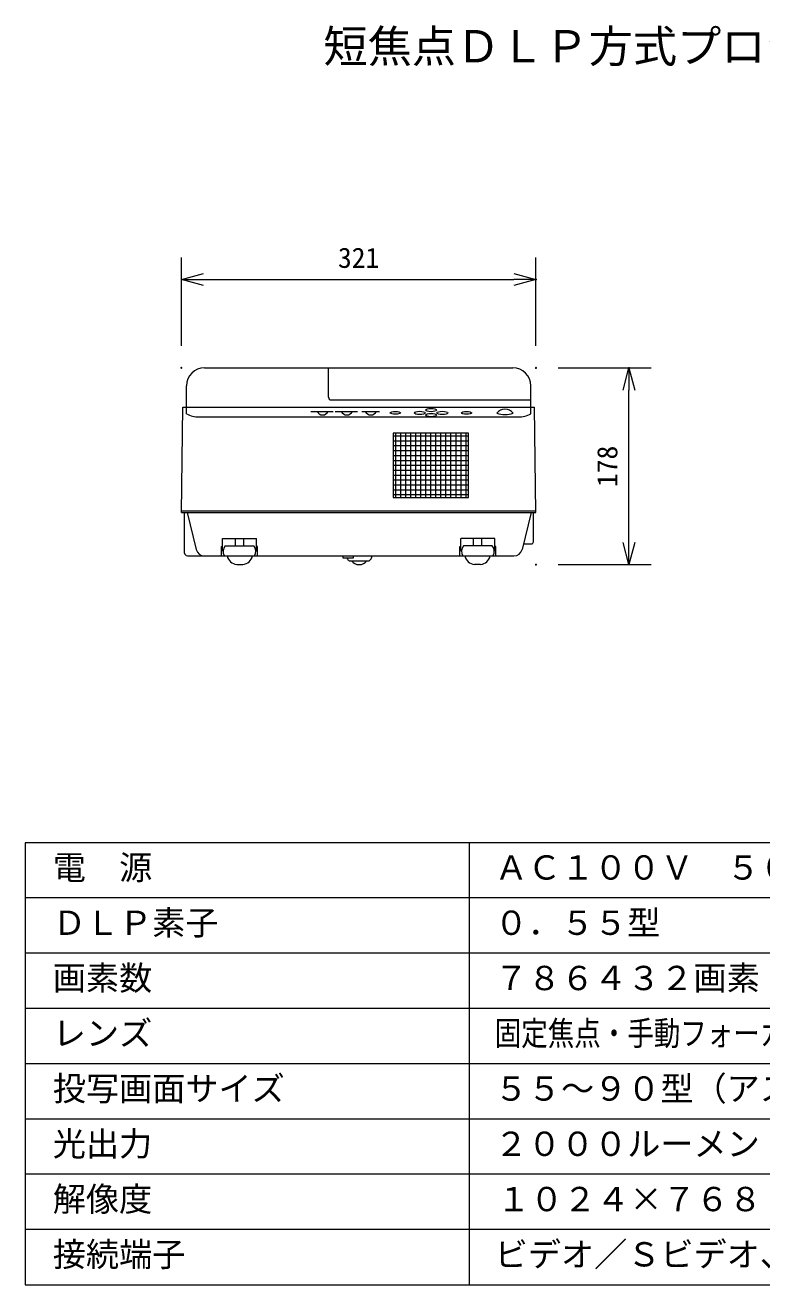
# Model space of a CAD drawing. Units: millimetres, scale not verified. Extents: x -63 to 62, y -57 to 57.
# Drawn here: x -62.5 to 4.1, y -56.8 to 57.1 of the extents above; entities that cross this region are included whole.
import ezdxf
from ezdxf.enums import TextEntityAlignment as Align

# ---------------------------------------------------------------- set-up
doc = ezdxf.new("R2010")
doc.units = ezdxf.units.MM
doc.header["$LTSCALE"] = 0.125
doc.header["$PDMODE"] = 32
doc.header["$PDSIZE"] = 0.0625
for name, color, linetype, lineweight in [('0-0_0', 7, 'Continuous', 18), ('0-2_WAKU', 1, 'Continuous', 18), ('0-4_GAIKEI', 7, 'Continuous', 18), ('0-5_SUNPO', 7, 'Continuous', 18)]:
    doc.layers.add(name, color=color, linetype=linetype, lineweight=lineweight)
doc.layers.add('0-1_DEFPOINTS', color=7, linetype='Continuous')
doc.layers.add('0-3_MOJI1', color=7, linetype='Continuous')
doc.styles.add('ＭＳ ゴシック', font='')
doc.styles.get('ＭＳ ゴシック').set_extended_font_data('MS Gothic')

# ---------------------------------------------------------------- blocks, each defined once
blk = doc.blocks.new('_OPEN30')
at = {"layer": '0-0_0'}
blk.add_line((0, 0), (-1, 0), dxfattribs=at)
blk.add_lwpolyline([(-1, 0.26795), (0, 0), (-1, -0.26795)], dxfattribs=at)
blk = doc.blocks.new('D6')
at = {"layer": '0-1_DEFPOINTS'}
for p in [(-13.9115, 36.5081), (-46.0115, 28.5081), (-13.9115, 28.5081)]:
    blk.add_point(p, dxfattribs=at)
at = {"layer": '0-5_SUNPO'}
for p, q in [((-46.0115, 30.5081), (-46.0115, 38.5081)), ((-13.9115, 30.5081), (-13.9115, 38.5081)), ((-44.0115, 36.5081), (-15.9115, 36.5081))]:
    blk.add_line(p, q, dxfattribs=at)
at = {"layer": '0-5_SUNPO', "xscale": 2, "yscale": 2, "rotation": 180}
blk.add_blockref('_OPEN30', (-46.0115, 36.5081), dxfattribs=at)
at = {"layer": '0-5_SUNPO', "xscale": 2, "yscale": 2}
blk.add_blockref('_OPEN30', (-13.9115, 36.5081), dxfattribs=at)
at = {"layer": '0-5_SUNPO', "style": 'ＭＳ ゴシック'}
blk.add_text('321', height=1.833, dxfattribs=at).set_placement((-31.8365, 37.0081), align=Align.BOTTOM_LEFT)
blk = doc.blocks.new('D5')
at = {"layer": '0-1_DEFPOINTS'}
for p in [(-13.9115, 28.5065), (-5.497, 28.5065), (-13.9115, 10.7065)]:
    blk.add_point(p, dxfattribs=at)
at = {"layer": '0-5_SUNPO'}
for p, q in [((-11.9115, 28.5065), (-3.497, 28.5065)), ((-5.497, 12.7065), (-5.497, 26.5065)), ((-11.9115, 10.7065), (-3.497, 10.7065))]:
    blk.add_line(p, q, dxfattribs=at)
at = {"layer": '0-5_SUNPO', "xscale": 2, "yscale": 2}
for p, rotation in [((-5.497, 28.5065), 90), ((-5.497, 10.7065), 270)]:
    blk.add_blockref('_OPEN30', p, dxfattribs=dict(at, rotation=rotation))
at = {"layer": '0-5_SUNPO', "style": 'ＭＳ ゴシック'}
blk.add_text('178', height=1.833, rotation=90, dxfattribs=at).set_placement((-5.997, 17.7315), align=Align.BOTTOM_LEFT)

msp = doc.modelspace()

# ---------------------------------------------------------------- linework, layer by layer
at = {"layer": '0-2_WAKU', "color": 4}
for p, q in [((-62.5355, -16.8495), (-62.5355, -56.8495)), ((62.4645, -16.8495), (-62.5355, -16.8495)), ((-22.3299, -56.8495), (-22.3299, -16.8495)), ((-62.5355, -56.8495), (62.4645, -56.8495))]:
    msp.add_line(p, q, dxfattribs=at)
at = {"layer": '0-2_WAKU'}
for p, q in [((62.4645, -21.8495), (-62.5355, -21.8495)), ((62.4645, -26.8495), (-62.5355, -26.8495)), ((62.4645, -31.8495), (-62.5355, -31.8495)), ((62.4645, -36.8495), (-62.5355, -36.8495)), ((62.4645, -41.8495), (-62.5355, -41.8495)), ((62.4645, -46.8495), (-62.5355, -46.8495)), ((62.4645, -51.8495), (-62.5355, -51.8495))]:
    msp.add_line(p, q, dxfattribs=at)
at = {"layer": '0-4_GAIKEI'}
for p, q in [((-46.3161, 26.1089), (-18.3816, 26.1089)), ((-47.9289, 22.546), (-47.9289, 24.4961)), ((-16.7687, 22.546), (-16.7687, 24.4961)), ((-36.6802, 22.1788), (-34.654, 22.1788)), ((-34.4852, 22.1788), (-32.459, 22.1788)), ((-32.065, 22.1788), (-30.4609, 22.1788)), ((-16.2988, 13.0384), (-16.4442, 22.546)), ((-29.2187, 19.9651), (-22.3948, 19.9651)), ((-29.2187, 19.5215), (-22.3948, 19.5215)), ((-28.9821, 14.3924), (-28.9821, 20.2152)), ((-28.5285, 14.3924), (-28.5285, 20.2152)), ((-28.0749, 14.3924), (-28.0749, 20.2152)), ((-27.6213, 14.3924), (-27.6213, 20.2152)), ((-27.1676, 14.3924), (-27.1676, 20.2152)), ((-26.714, 14.3924), (-26.714, 20.2152)), ((-26.2604, 14.3924), (-26.2604, 20.2152)), ((-25.8068, 14.3924), (-25.8068, 20.2152)), ((-25.3532, 14.3924), (-25.3532, 20.2152)), ((-24.8995, 14.3924), (-24.8995, 20.2152)), ((-24.4459, 14.3924), (-24.4459, 20.2152)), ((-23.9923, 14.3924), (-23.9923, 20.2152)), ((-23.5387, 14.3924), (-23.5387, 20.2152)), ((-23.0851, 14.3924), (-23.0851, 20.2152)), ((-22.6314, 14.3924), (-22.6314, 20.2152)), ((-29.2187, 19.078), (-22.3948, 19.078)), ((-29.2187, 18.6344), (-22.3948, 18.6344)), ((-29.2187, 18.1909), (-22.3948, 18.1909)), ((-29.2187, 17.7474), (-22.3948, 17.7474)), ((-29.2187, 17.3038), (-22.3948, 17.3038)), ((-29.2187, 16.8603), (-22.3948, 16.8603)), ((-29.2187, 16.4167), (-22.3948, 16.4167)), ((-29.2187, 15.9732), (-22.3948, 15.9732)), ((-29.2187, 15.5297), (-22.3948, 15.5297)), ((-29.2187, 15.0861), (-22.3948, 15.0861)), ((-29.2187, 14.6426), (-22.3948, 14.6426)), ((-48.3988, 13.0384), (-16.2988, 13.0384)), ((-48.108, 9.3615), (-48.108, 13.0384)), ((-16.7299, 13.0384), (-17.5568, 9.6845)), ((-47.856, 9.1095), (-18.2908, 9.1095))]:
    msp.add_line(p, q, dxfattribs=at)
at = {"layer": '0-4_GAIKEI', "color": 1}
for p, q in [((-35.0793, 23.466), (-35.0793, 26.1089)), ((-34.8273, 23.214), (-16.7687, 23.214)), ((-47.9289, 21.963), (-47.9289, 22.546)), ((-46.8312, 21.6726), (-17.8664, 21.6726)), ((-16.7687, 21.963), (-16.7687, 22.546)), ((-48.3988, 13.1772), (-16.3009, 13.1772)), ((-47.8742, 13.0384), (-47.0473, 9.6845)), ((-16.535, 10.3861), (-16.535, 13.0384)), ((-44.6877, 10.6862), (-41.589, 10.6862)), ((-44.6877, 9.5271), (-44.6877, 10.6862)), ((-43.5086, 10.0052), (-43.5086, 10.6862)), ((-42.7396, 10.0052), (-42.7396, 10.6862)), ((-41.589, 9.5271), (-41.589, 10.6862)), ((-23.1086, 9.5271), (-23.1086, 10.6862)), ((-21.958, 10.0052), (-21.958, 10.6862)), ((-21.1891, 10.0052), (-21.1891, 10.6862)), ((-44.7731, 9.1095), (-44.7731, 9.9483)), ((-44.7731, 9.9483), (-44.6877, 9.9483)), ((-44.4427, 10.0052), (-41.8339, 10.0052)), ((-41.5036, 9.9483), (-41.589, 9.9483)), ((-41.5036, 9.1095), (-41.5036, 9.9483)), ((-23.1941, 9.1095), (-23.1941, 9.9483)), ((-23.1941, 9.9483), (-23.1086, 9.9483)), ((-20.2549, 10.0052), (-22.8637, 10.0052)), ((-19.9245, 9.9483), (-20.01, 9.9483)), ((-19.9245, 9.1095), (-19.9245, 9.9483)), ((-17.4335, 10.1845), (-16.7366, 10.1845)), ((-43.389, 8.3089), (-42.8251, 8.3089)), ((-33.1973, 8.6578), (-31.407, 8.6578)), ((-21.3087, 8.3089), (-21.8726, 8.3089))]:
    msp.add_line(p, q, dxfattribs=at)
at = {"layer": '0-4_GAIKEI'}
msp.add_lwpolyline([(-48.3988, 13.0384), (-48.2534, 22.546), (-16.4442, 22.546)], dxfattribs=at)
msp.add_lwpolyline([(-29.2187, 14.3924), (-22.3948, 14.3924), (-22.3948, 20.2152), (-29.2187, 20.2152)], close=True, dxfattribs=at)
at = {"layer": '0-4_GAIKEI', "color": 1}
msp.add_lwpolyline([(-20.01, 9.5271), (-20.01, 10.6862), (-23.1086, 10.6862)], dxfattribs=at)
msp.add_lwpolyline([(-33.7627, 9.1095), (-32.8433, 9.1095), (-32.8433, 8.8884), (-33.7627, 8.8884)], close=True, dxfattribs=at)
at = {"layer": '0-4_GAIKEI'}
for centre, radius, start, end in [((-46.3161, 24.4961), 1.6129, 90, 180), ((-18.3816, 24.4961), 1.6129, 0, 90), ((-35.6108, 22.4126), 0.5579, 204.77277, 335.22723), ((-33.4158, 22.4126), 0.5579, 204.77277, 335.22723), ((-31.2489, 22.4126), 0.5579, 204.77277, 335.22723), ((-19.107, 21.4269), 0.9451, 37.97628, 141.74644), ((-19.0996, 24.4744), 2.5739, 253.06995, 286.65277), ((-47.856, 9.3615), 0.252, 180, 270), ((-18.2908, 9.8655), 0.756, 270, 346.15078)]:
    msp.add_arc(centre, radius, start, end, dxfattribs=at)
at = {"layer": '0-4_GAIKEI', "color": 1}
for centre, radius, start, end in [((-34.8273, 23.466), 0.252, 180, 270), ((-46.8111, 23.969), 2.2965, 240.87062, 270.50239), ((-17.8866, 23.969), 2.2965, 269.49761, 299.12938), ((-16.7366, 10.3861), 0.2016, 270, 0), ((-46.3133, 9.8655), 0.756, 193.84922, 270), ((-43.8659, 9.5148), 0.7571, 139.63022, 212.3672), ((-42.4108, 9.5148), 0.7571, 327.6328, 40.36978), ((-22.2868, 9.5148), 0.7571, 139.63022, 212.3672), ((-20.8317, 9.5148), 0.7571, 327.6328, 40.36978), ((-43.2316, 9.3549), 1.0578, 193.41762, 261.4424), ((-42.9825, 9.3549), 1.0578, 278.5576, 346.58238), ((-32.9504, 9.0912), 0.4988, 203.98461, 240.33328), ((-32.3022, 9.172), 0.8633, 216.56236, 323.43764), ((-31.6539, 9.0912), 0.4988, 299.66672, 2.10154), ((-21.7152, 9.3549), 1.0578, 193.41762, 261.4424), ((-21.4661, 9.3549), 1.0578, 278.5576, 346.58238)]:
    msp.add_arc(centre, radius, start, end, dxfattribs=at)
at = {"layer": '0-4_GAIKEI'}
for centre, major_axis, ratio in [((-29.0289, 22.0382), (-0.4643, 0), 0.272544), ((-26.82, 22.0419), (-0.4962, 0), 0.29583), ((-25.7953, 22.2889), (-0.4962, 0), 0.29583), ((-25.7953, 21.8378), (-0.4962, 0), 0.29583), ((-24.7778, 22.0419), (-0.4962, 0), 0.29583), ((-22.5845, 22.0382), (-0.4643, 0), 0.272544)]:
    msp.add_ellipse(centre, major_axis=major_axis, ratio=ratio, dxfattribs=at)

# ---------------------------------------------------------------- block references
at = {"layer": '0-5_SUNPO'}
for name in ['D6', 'D5']:
    msp.add_blockref(name, (-2.3873, -2.3976), dxfattribs=at)

# ---------------------------------------------------------------- texts
at = {"layer": '0-3_MOJI1', "style": 'ＭＳ ゴシック'}
for s, height, p in [('短焦点ＤＬＰ方式プロジェクター', 2.933, (-35.5355, 52.8664)), ('電\u3000源', 2.199, (-60.0355, -20.8495)), ('ＡＣ１００Ｖ\u3000５０／６０Ｈｚ', 2.199, (-20.0355, -20.8495)), ('ＤＬＰ素子', 2.199, (-60.0355, -25.8495)), ('０．５５型', 2.199, (-20.0355, -25.8495)), ('画素数', 2.199, (-60.0355, -30.8495)), ('７８６４３２画素', 2.199, (-20.0355, -30.8495)), ('レンズ', 2.199, (-60.0355, -35.8495)), ('投写画面サイズ\u3000\u3000\u3000', 2.199, (-60.0355, -40.8495)), ('５５～９０型（アスペクト比４：３）', 2.199, (-20.0355, -40.8495)), ('光出力', 2.199, (-60.0355, -45.8495)), ('２０００ルーメン', 2.199, (-20.0355, -45.8495)), ('解像度', 2.199, (-60.0355, -50.8495)), ('１０２４×７６８ドット（ＲＧＢ信号時）', 2.199, (-19.8299, -50.8495)), ('接続端子', 2.199, (-60.0355, -55.8495)), ('ビデオ／Ｓビデオ、ＲＧＢ、ＨＤＭＩ、ＬＡＮ', 2.199, (-20.0355, -55.8495))]:
    msp.add_text(s, height=height, dxfattribs=at).set_placement(p, align=Align.BOTTOM_LEFT)
at = {"layer": '0-3_MOJI1', "style": 'ＭＳ ゴシック', "width": 0.8}
msp.add_text('固定焦点・手動フォーカス方式\u3000Ｆ＝２．５\u3000ｆ＝４．８３ｍｍ', height=2.199, dxfattribs=at).set_placement((-20.0355, -35.8495), align=Align.BOTTOM_LEFT)

doc.saveas('drawing.dxf')
